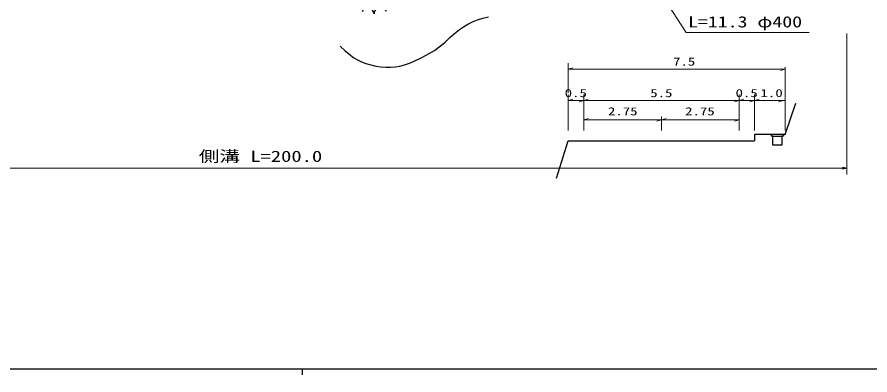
# Model space of a CAD drawing. Units: millimetres, scale not verified. Extents: x 40000 to 680000, y 20000 to 380000.
# Drawn here: x 121335 to 260988, y 204000 to 262671 of the extents above; entities that cross this region are included whole.
import ezdxf
from ezdxf.enums import TextEntityAlignment as Align

# ---------------------------------------------------------------- set-up
doc = ezdxf.new("R2010")
doc.units = ezdxf.units.MM
doc.header["$LTSCALE"] = 1000
for name, color, linetype, lineweight in [('M-BGD', 7, 'Continuous', 25), ('M-BGD-HTXT', 7, 'Continuous', 13), ('M-TTL-BAND', 7, 'Continuous', 25)]:
    doc.layers.add(name, color=color, linetype=linetype, lineweight=lineweight)
doc.styles.add('ＭＳ ゴシック', font='')
doc.styles.get('ＭＳ ゴシック').set_extended_font_data('MS Gothic')

# ---------------------------------------------------------------- blocks, each defined once
blk = doc.blocks.new('BUHIN14')
at = {"color": 7, "linetype": 'Continuous', "lineweight": 25}
blk.add_lwpolyline([(658, -740), (779, -533), (844, -316), (879, -27), (823, 215), (723, 438), (519, 667), (309, 792), (76, 876), (-215, 875), (-435, 832), (-658, 740)], dxfattribs=at)
blk = doc.blocks.new('BUHIN15')
at = {"color": 7, "linetype": 'Continuous', "lineweight": 25}
blk.add_lwpolyline([(908, -493), (954, -248), (941, -11), (872, 285), (732, 502), (555, 686), (274, 839), (23, 887), (-236, 887), (-521, 783), (-722, 663), (-908, 493)], dxfattribs=at)
blk = doc.blocks.new('BUHIN768')
at = {"color": 7, "linetype": 'Continuous', "lineweight": 13}
for points in [[(0, 0), (-400, 537), (-606, 286)], [(-103, 84), (-544, 298), (-399, 474)], [(-153, 126), (-509, 301), (-396, 440)], [(-205, 168), (-475, 305), (-393, 405)], [(-255, 209), (-441, 308), (-389, 371)]]:
    blk.add_lwpolyline(points, close=True, dxfattribs=at)
for points in [[(-52, 42), (-578, 295), (-403, 508), (-53, 43)], [(-396, 324), (-307, 251), (-406, 312), (-386, 337), (-307, 251)]]:
    blk.add_lwpolyline(points, dxfattribs=at)
blk = doc.blocks.new('BUHIN771')
at = {"color": 7, "linetype": 'Continuous', "lineweight": 13}
blk.add_line((0, 0), (717, -308), dxfattribs=at)
blk = doc.blocks.new('BUHIN772')
at = {"color": 7, "linetype": 'Continuous', "lineweight": 13}
blk.add_line((0, 0), (-717, 308), dxfattribs=at)

msp = doc.modelspace()

# ---------------------------------------------------------------- linework, layer by layer
at = {"layer": 'M-BGD'}
for p, q in [((247086, 243396), (248860, 248547)), ((242086, 243396), (242086, 242396)), ((247086, 243396), (242086, 243396)), ((244836, 243396), (244836, 243146)), ((245086, 243146), (244836, 243146)), ((245086, 241646), (245086, 243146)), ((245086, 243146), (246586, 243146)), ((246836, 243146), (246586, 243146)), ((246586, 243146), (246586, 241646)), ((246836, 243396), (246836, 243146)), ((209648, 236253), (211586, 242396)), ((211586, 242396), (242086, 242396)), ((246586, 241646), (245086, 241646))]:
    msp.add_line(p, q, dxfattribs=at)
msp.add_lwpolyline([(174232, 257923), (175056, 257142), (175914, 256411), (176479, 256005), (177086, 255644), (177754, 255323), (178457, 255052), (179257, 254812), (180069, 254632), (180880, 254513), (181697, 254453), (182489, 254457), (183279, 254521), (184030, 254638), (184768, 254815), (185573, 255084), (186367, 255415), (187606, 256030), (188829, 256704), (189665, 257213), (190473, 257776), (191354, 258511), (192204, 259299), (192958, 259985), (193757, 260632), (194420, 261080), (195124, 261483), (195921, 261866), (196743, 262193), (197618, 262486), (198518, 262724)], dxfattribs=at)
at = {"layer": 'M-BGD-HTXT'}
for p, q in [((212063, 289169), (230911, 260138)), ((230911, 260138), (251050, 260138)), ((257184, 236875), (257184, 259973)), ((211586, 250274), (211586, 255134)), ((247086, 254468), (247086, 244061)), ((211586, 254134), (247086, 254134)), ((211586, 244061), (211586, 249988)), ((214127, 249988), (214127, 244061)), ((239586, 249988), (239586, 244061)), ((242086, 249988), (242086, 244061)), ((211586, 248988), (214127, 248988)), ((214127, 248988), (247086, 248988)), ((246789, 248988), (247086, 248988)), ((214127, 245843), (230351, 245843)), ((226857, 246384), (226857, 244061)), ((230351, 245843), (239586, 245843)), ((62277, 237875), (257184, 237875))]:
    msp.add_line(p, q, dxfattribs=at)
at = {"layer": 'M-TTL-BAND'}
for p, q in [((40000, 205000), (579000, 205000)), ((168000, 205000), (168000, 204000))]:
    msp.add_line(p, q, dxfattribs=at)

# ---------------------------------------------------------------- block references
at = {"layer": 'M-BGD', "rotation": 39.30197}
for name, p in [('BUHIN14', (178811, 263366)), ('BUHIN15', (180804, 263404))]:
    msp.add_blockref(name, p, dxfattribs=at)
at = {"layer": 'M-BGD-HTXT', "rotation": 39.30197}
for name, p in [('BUHIN771', (211586, 254134)), ('BUHIN772', (247086, 254134)), ('BUHIN771', (211586, 248988)), ('BUHIN772', (214127, 248988)), ('BUHIN771', (214127, 248988)), ('BUHIN772', (239586, 248988)), ('BUHIN771', (239586, 248988)), ('BUHIN772', (242086, 248988)), ('BUHIN771', (242086, 248988)), ('BUHIN772', (246789, 248988)), ('BUHIN771', (214127, 245843)), ('BUHIN772', (226857, 245843)), ('BUHIN771', (226857, 245843)), ('BUHIN772', (239586, 245843)), ('BUHIN768', (257184, 237875))]:
    msp.add_blockref(name, p, dxfattribs=at)

# ---------------------------------------------------------------- texts
at = {"layer": 'M-BGD-HTXT', "style": 'ＭＳ ゴシック'}
for s, height, width, p in [('L=11.3 φ400', 1833, 1.3, (231205, 260423)), ('7.5', 1320, 1.35, (228747, 254310)), ('0.5', 1320, 1.35, (211004, 249149)), ('5.5', 1320, 1.35, (225015, 249149)), ('0.5', 1320, 1.35, (238984, 249149)), ('1.0', 1320, 1.35, (243074, 249149)), ('2.75', 1320, 1.35, (218092, 246163)), ('2.75', 1320, 1.35, (230725, 246163)), ('側溝 L=200.0', 1833, 1.35, (151086, 238375))]:
    msp.add_text(s, height=height, dxfattribs=dict(at, width=width)).set_placement(p, align=Align.BOTTOM_LEFT)

doc.saveas('drawing.dxf')
